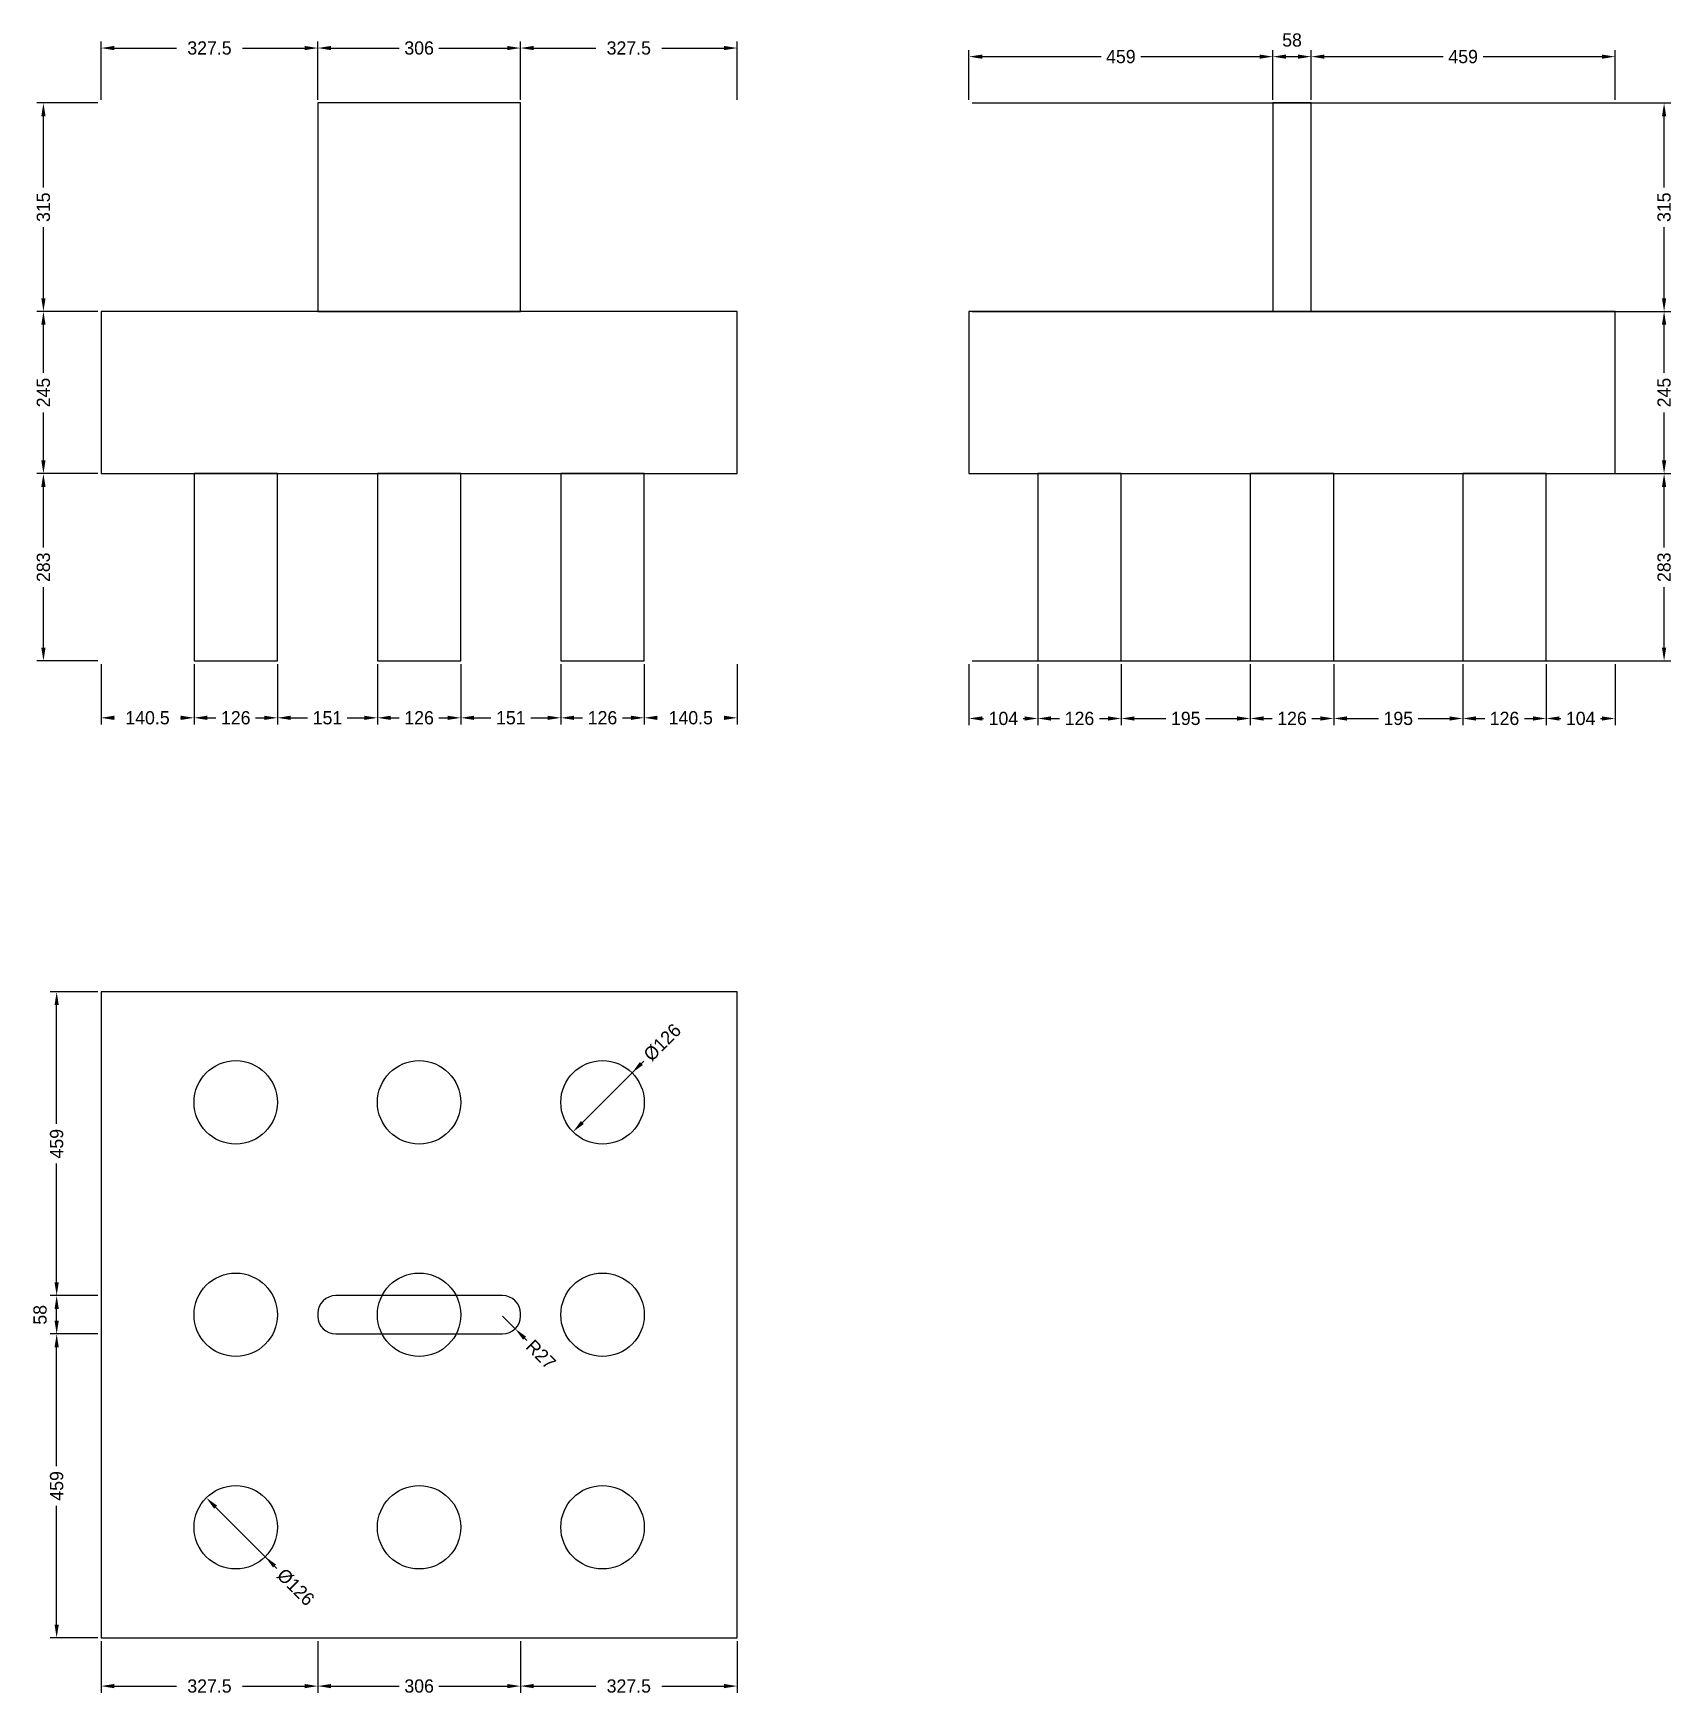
# Model space of a CAD drawing. Header units: metres. Extents: x -102 to 2371, y -83 to 2424.
import ezdxf

# ---------------------------------------------------------------- set-up
doc = ezdxf.new("R2010")
doc.units = ezdxf.units.M
for name, color, linetype in [('chengtai', 7, 'Continuous'), ('dunzhu', 7, 'Continuous'), ('zhuangji', 7, 'Continuous')]:
    doc.layers.add(name, color=color, linetype=linetype)

# ---------------------------------------------------------------- blocks, each defined once
blk = doc.blocks.new('_CLOSEDFILLED')
at = {"color": 0, "linetype": 'BYBLOCK'}
blk.add_solid([(-1, 0.16), (0, 0), (-1, -0.16)], dxfattribs=at)

msp = doc.modelspace()

# ---------------------------------------------------------------- linework, layer by layer
at = {"color": 7}
for p, q in [((0, 2324), (0, 2412)), ((327.5, 2324), (327.5, 2412)), ((327.5, 2324), (327.5, 2412)), ((633.5, 2324), (633.5, 2412)), ((633.5, 2324), (633.5, 2412)), ((961, 2324), (961, 2412)), ((20, 2402), (113.8, 2402)), ((213.8, 2402), (307.5, 2402)), ((347.5, 2402), (450.5, 2402)), ((510.5, 2402), (613.5, 2402)), ((653.5, 2402), (747.2, 2402)), ((847.2, 2402), (941, 2402)), ((1311, 2324), (1311, 2399)), ((1331, 2389), (1510.5, 2389)), ((1570.5, 2389), (1750, 2389)), ((1770, 2324), (1770, 2399)), ((1770, 2324), (1770, 2399)), ((1790, 2389), (1808, 2389)), ((1828, 2324), (1828, 2399)), ((1828, 2324), (1828, 2399)), ((1848, 2389), (2027.5, 2389)), ((2087.5, 2389), (2267, 2389)), ((2287, 2324), (2287, 2399)), ((-5, 2319), (-97, 2319)), ((1316, 2319), (2371, 2319)), ((-87, 2191.5), (-87, 2299)), ((2361, 2191.5), (2361, 2299)), ((-87, 2024), (-87, 2131.5)), ((2361, 2024), (2361, 2131.5)), ((-5, 2004), (-97, 2004)), ((-5, 2004), (-97, 2004)), ((-87, 1911.5), (-87, 1984)), ((1316, 2004), (2371, 2004)), ((1316, 2004), (2371, 2004)), ((2361, 1911.5), (2361, 1984)), ((-87, 1779), (-87, 1851.5)), ((2361, 1779), (2361, 1851.5)), ((-5, 1759), (-97, 1759)), ((-5, 1759), (-97, 1759)), ((1316, 1759), (2371, 1759)), ((1316, 1759), (2371, 1759)), ((-87, 1647.5), (-87, 1739)), ((2361, 1647.5), (2361, 1739)), ((-87, 1496), (-87, 1587.5)), ((2361, 1496), (2361, 1587.5)), ((-5, 1476), (-97, 1476)), ((0, 1471), (0, 1380)), ((140.5, 1471), (140.5, 1380)), ((140.5, 1471), (140.5, 1380)), ((266.5, 1471), (266.5, 1380)), ((266.5, 1471), (266.5, 1380)), ((417.5, 1471), (417.5, 1380)), ((417.5, 1471), (417.5, 1380)), ((543.5, 1471), (543.5, 1380)), ((543.5, 1471), (543.5, 1380)), ((694.5, 1471), (694.5, 1380)), ((694.5, 1471), (694.5, 1380)), ((820.5, 1471), (820.5, 1380)), ((820.5, 1471), (820.5, 1380)), ((961, 1471), (961, 1380)), ((1311, 1471), (1311, 1379)), ((1316, 1476), (2371, 1476)), ((1415, 1471), (1415, 1379)), ((1415, 1471), (1415, 1379)), ((1541, 1471), (1541, 1379)), ((1541, 1471), (1541, 1379)), ((1736, 1471), (1736, 1379)), ((1736, 1471), (1736, 1379)), ((1862, 1471), (1862, 1379)), ((1862, 1471), (1862, 1379)), ((2057, 1471), (2057, 1379)), ((2057, 1471), (2057, 1379)), ((2183, 1471), (2183, 1379)), ((2183, 1471), (2183, 1379)), ((2287, 1471), (2287, 1379)), ((20, 1390), (20.2, 1390)), ((120.2, 1390), (120.5, 1390)), ((160.5, 1390), (173.5, 1390)), ((233.5, 1390), (246.5, 1390)), ((286.5, 1390), (312, 1390)), ((372, 1390), (397.5, 1390)), ((437.5, 1390), (450.5, 1390)), ((510.5, 1390), (523.5, 1390)), ((563.5, 1390), (589, 1390)), ((649, 1390), (674.5, 1390)), ((714.5, 1390), (727.5, 1390)), ((787.5, 1390), (800.5, 1390)), ((840.5, 1390), (840.8, 1390)), ((940.8, 1390), (941, 1390)), ((1331, 1389), (1333, 1389)), ((1393, 1389), (1395, 1389)), ((1435, 1389), (1448, 1389)), ((1508, 1389), (1521, 1389)), ((1561, 1389), (1608.5, 1389)), ((1668.5, 1389), (1716, 1389)), ((1756, 1389), (1769, 1389)), ((1829, 1389), (1842, 1389)), ((1882, 1389), (1929.5, 1389)), ((1989.5, 1389), (2037, 1389)), ((2077, 1389), (2090, 1389)), ((2150, 1389), (2163, 1389)), ((2203, 1389), (2205, 1389)), ((2265, 1389), (2267, 1389)), ((-5, 976), (-77, 976)), ((-67, 776.5), (-67, 956)), ((816.2, 867.7), (727.1, 778.6)), ((819.7, 871.2), (816.2, 867.7)), ((-67, 537), (-67, 716.5)), ((-5, 517), (-77, 517)), ((-5, 517), (-77, 517)), ((-67, 479), (-67, 497)), ((606.5, 486), (625.6, 466.9)), ((-5, 459), (-77, 459)), ((-5, 459), (-77, 459)), ((643.3, 449.2), (639.7, 452.8)), ((-67, 259.5), (-67, 439)), ((-67, 20), (-67, 199.5)), ((262.2, 108.3), (173.1, 197.4)), ((265.7, 104.8), (262.2, 108.3)), ((-5, 0), (-77, 0)), ((0, -5), (0, -83)), ((327.5, -5), (327.5, -83)), ((327.5, -5), (327.5, -83)), ((633.5, -5), (633.5, -83)), ((633.5, -5), (633.5, -83)), ((961, -5), (961, -83)), ((20, -73), (113.8, -73)), ((213.8, -73), (307.5, -73)), ((347.5, -73), (450.5, -73)), ((510.5, -73), (613.5, -73)), ((653.5, -73), (747.2, -73)), ((847.2, -73), (941, -73))]:
    msp.add_line(p, q, dxfattribs=at)
at = {"layer": 'chengtai'}
for points in [[(0, 1759), (961, 1759), (961, 2004), (0, 2004), (0, 1759)], [(1311, 1759), (2287, 1759), (2287, 2004), (1311, 2004), (1311, 1759)], [(0, 0), (961, 0), (961, 976), (0, 976), (0, 0)]]:
    msp.add_lwpolyline(points, dxfattribs=at)
at = {"layer": 'Defpoints', "color": 7}
for p in [(0, 2402), (327.5, 2402), (633.5, 2402), (1311, 2389), (1770, 2389), (1828, 2389), (0, 2319), (0, 2319), (327.5, 2319), (327.5, 2319), (633.5, 2319), (633.5, 2319), (961, 2319), (1311, 2319), (1311, 2319), (1770, 2319), (1770, 2319), (1828, 2319), (1828, 2319), (2287, 2319), (-87, 2004), (0, 2004), (0, 2004), (1311, 2004), (1311, 2004), (2361, 2004), (-87, 1759), (0, 1759), (0, 1759), (1311, 1759), (1311, 1759), (2361, 1759), (-87, 1476), (0, 1476), (0, 1476), (140.5, 1476), (140.5, 1476), (266.5, 1476), (266.5, 1476), (417.5, 1476), (417.5, 1476), (543.5, 1476), (543.5, 1476), (694.5, 1476), (694.5, 1476), (820.5, 1476), (820.5, 1476), (961, 1476), (1311, 1476), (1311, 1476), (1415, 1476), (1415, 1476), (1541, 1476), (1541, 1476), (1736, 1476), (1736, 1476), (1862, 1476), (1862, 1476), (2057, 1476), (2057, 1476), (2183, 1476), (2183, 1476), (2287, 1476), (2361, 1476), (0, 1390), (140.5, 1390), (266.5, 1390), (417.5, 1390), (543.5, 1390), (694.5, 1390), (820.5, 1390), (1311, 1389), (1415, 1389), (1541, 1389), (1736, 1389), (1862, 1389), (2057, 1389), (2183, 1389), (0, 976), (802, 853.5), (757.5, 809), (-67, 517), (0, 517), (0, 517), (606.5, 486), (-67, 459), (0, 459), (0, 459), (625.6, 466.9), (203.5, 167), (248, 122.5), (-67, 0), (0, 0), (0, 0), (327.5, 0), (327.5, 0), (633.5, 0), (633.5, 0), (961, 0), (0, -73), (327.5, -73), (633.5, -73)]:
    msp.add_point(p, dxfattribs=at)
at = {"layer": 'dunzhu'}
for p, q in [((606.5, 517), (354.5, 517)), ((327.5, 490), (327.5, 486)), ((633.5, 486), (633.5, 490)), ((354.5, 459), (606.5, 459))]:
    msp.add_line(p, q, dxfattribs=at)
for points in [[(327.5, 2004), (633.5, 2004), (633.5, 2319), (327.5, 2319), (327.5, 2004)], [(1770, 2004), (1828, 2004), (1828, 2319), (1770, 2319), (1770, 2004)]]:
    msp.add_lwpolyline(points, dxfattribs=at)
for centre, start, end in [((354.5, 490), 90, 180), ((606.5, 490), 0, 90), ((354.5, 486), 180, 270), ((606.5, 486), 270, 360)]:
    msp.add_arc(centre, 27, start, end, dxfattribs=at)
at = {"layer": 'zhuangji'}
for points in [[(140.5, 1476), (266.5, 1476), (266.5, 1759), (140.5, 1759), (140.5, 1476)], [(417.5, 1476), (543.5, 1476), (543.5, 1759), (417.5, 1759), (417.5, 1476)], [(694.5, 1476), (820.5, 1476), (820.5, 1759), (694.5, 1759), (694.5, 1476)], [(1415, 1476), (1541, 1476), (1541, 1759), (1415, 1759), (1415, 1476)], [(1736, 1476), (1862, 1476), (1862, 1759), (1736, 1759), (1736, 1476)], [(2057, 1476), (2183, 1476), (2183, 1759), (2057, 1759), (2057, 1476)]]:
    msp.add_lwpolyline(points, dxfattribs=at)
for centre in [(203.5, 809), (203.5, 809), (480.5, 809), (480.5, 809), (757.5, 809), (757.5, 809), (203.5, 488), (203.5, 488), (480.5, 488), (480.5, 488), (757.5, 488), (757.5, 488), (203.5, 167), (203.5, 167), (480.5, 167), (480.5, 167), (757.5, 167), (757.5, 167)]:
    msp.add_circle(centre, 63, dxfattribs=at)

# ---------------------------------------------------------------- block references
at = {"color": 7, "xscale": 20, "yscale": 20}
for p, rotation in [((0, 2402), 180), ((327.5, 2402), 180), ((633.5, 2402), 180), ((1311, 2389), 180), ((1770, 2389), 180), ((1828, 2389), 180), ((-87, 2319), 90), ((2361, 2319), 90), ((-87, 2004), 270), ((2361, 2004), 270), ((-87, 2004), 90), ((2361, 2004), 90), ((-87, 1759), 270), ((-87, 1759), 90), ((2361, 1759), 270), ((2361, 1759), 90), ((-87, 1476), 270), ((2361, 1476), 270), ((0, 1390), 180), ((140.5, 1390), 180), ((266.5, 1390), 180), ((417.5, 1390), 180), ((543.5, 1390), 180), ((694.5, 1390), 180), ((820.5, 1390), 180), ((1311, 1389), 180), ((1415, 1389), 180), ((1541, 1389), 180), ((1736, 1389), 180), ((1862, 1389), 180), ((2057, 1389), 180), ((2183, 1389), 180), ((-67, 976), 90), ((802, 853.5), 225), ((713, 764.5), 225), ((-67, 517), 270), ((-67, 517), 90), ((-67, 459), 270), ((-67, 459), 90), ((625.6, 466.9), 135.00000000000009), ((159, 211.5), 135), ((248, 122.5), 135), ((-67, 0), 270), ((0, -73), 180), ((327.5, -73), 180), ((633.5, -73), 180)]:
    msp.add_blockref('_CLOSEDFILLED', p, dxfattribs=dict(at, rotation=rotation))
for p in [(327.5, 2402), (633.5, 2402), (961, 2402), (1770, 2389), (1828, 2389), (2287, 2389), (140.5, 1390), (266.5, 1390), (417.5, 1390), (543.5, 1390), (694.5, 1390), (820.5, 1390), (961, 1390), (1415, 1389), (1541, 1389), (1736, 1389), (1862, 1389), (2057, 1389), (2183, 1389), (2287, 1389), (327.5, -73), (633.5, -73), (961, -73)]:
    msp.add_blockref('_CLOSEDFILLED', p, dxfattribs=at)

# ---------------------------------------------------------------- texts
at = {"color": 7, "char_height": 20, "attachment_point": 5}
for s, insert in [('327.5', (163.8, 2402)), ('306', (480.5, 2402)), ('327.5', (797.2, 2402)), ('58', (1799, 2414)), ('459', (1540.5, 2389)), ('459', (2057.5, 2389)), ('140.5', (70.2, 1390)), ('126', (203.5, 1390)), ('151', (342, 1390)), ('126', (480.5, 1390)), ('151', (619, 1390)), ('126', (757.5, 1390)), ('140.5', (890.8, 1390)), ('104', (1363, 1389)), ('126', (1478, 1389)), ('195', (1638.5, 1389)), ('126', (1799, 1389)), ('195', (1959.5, 1389)), ('126', (2120, 1389)), ('104', (2235, 1389)), ('327.5', (163.8, -73)), ('306', (480.5, -73)), ('327.5', (797.2, -73))]:
    msp.add_mtext(s, dxfattribs=dict(at, insert=insert))
for s, insert, rotation in [('315', (-87, 2161.5), 90), ('315', (2361, 2161.5), 90), ('245', (-87, 1881.5), 90), ('245', (2361, 1881.5), 90), ('283', (-87, 1617.5), 90), ('283', (2361, 1617.5), 90), ('%%c126', (848, 899.5), 45), ('459', (-67, 746.5), 90), ('58', (-92, 488), 90), ('R27', (664.5, 428), 315), ('459', (-67, 229.5), 90), ('%%c126', (294, 76.5), 315)]:
    msp.add_mtext(s, dxfattribs=dict(at, insert=insert, rotation=rotation))

doc.saveas('drawing.dxf')
